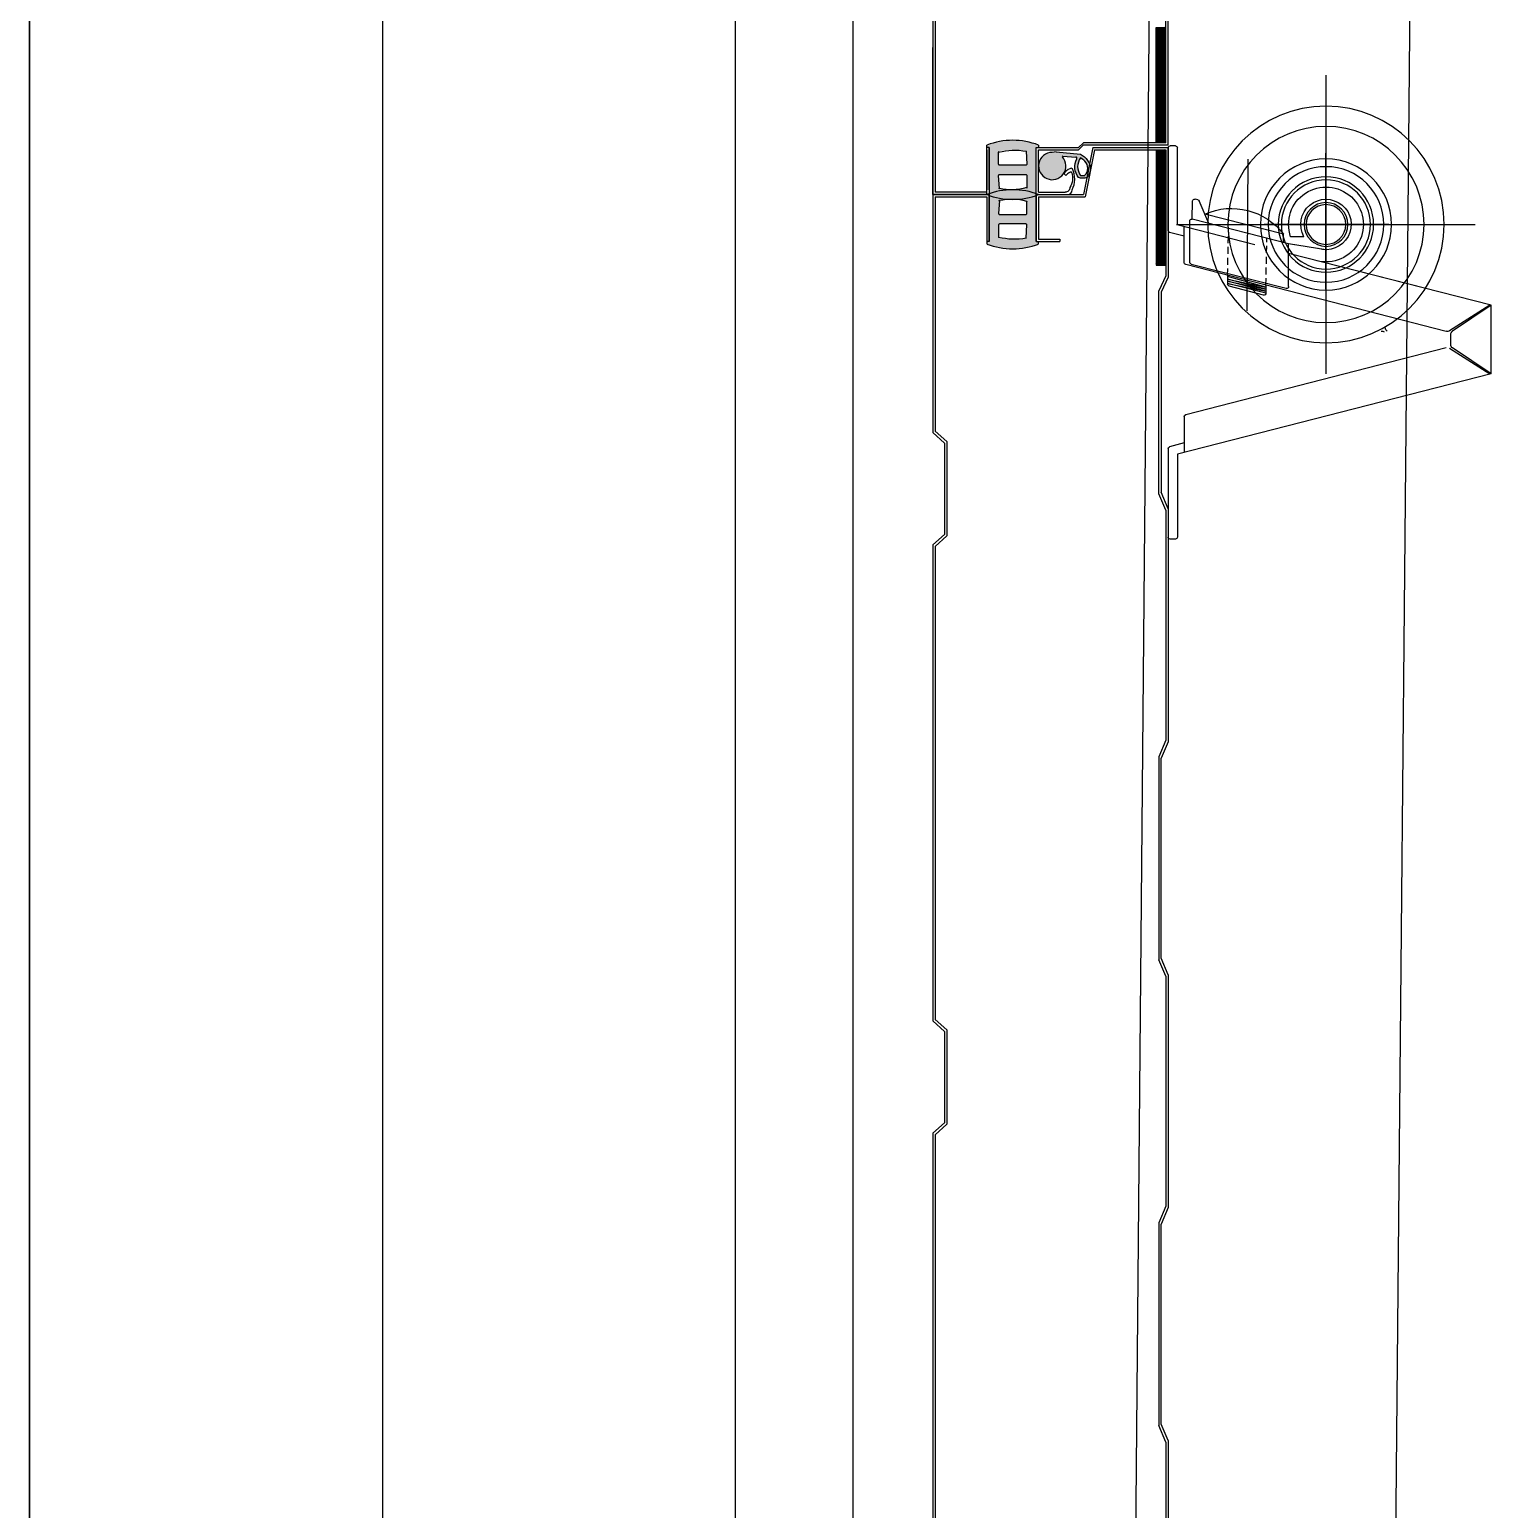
# Model space of a CAD drawing. Extents: x 152195838 to 323921156, y 365159662 to 730681027.
# Drawn here: x 160931906.9 to 160932218.1, y 365194233.2 to 365194547.6 of the extents above; entities that cross this region are included whole.
import ezdxf

# ---------------------------------------------------------------- set-up
doc = ezdxf.new("R2010")
doc.units = 0
doc.header["$MEASUREMENT"] = 0
doc.linetypes.add('CEN', pattern=[63, 60, -1, 1, -1])
doc.linetypes.add('HID', pattern=[2.3, 1.5, -0.8])
doc.layers.get('0').update_dxf_attribs({"linetype": 'CONTINUOUS'})
doc.layers.get('Defpoints').update_dxf_attribs({"linetype": 'CONTINUOUS'})
for name, color, linetype in [('4A.TEC 벽체 3', 4, 'CONTINUOUS'), ('OHD', 4, 'CONTINUOUS'), ('PANEL', 4, 'CONTINUOUS'), ('WID', 4, 'CONTINUOUS'), ('㈜SE&C 기둥', 2, 'CONTINUOUS')]:
    doc.layers.add(name, color=color, linetype=linetype)

# ---------------------------------------------------------------- blocks, each defined once
blk = doc.blocks.new('*X19')
at = {"color": 0}
for p, q in [((112.38, 374.89), (114.29, 376.8)), ((112.38, 375.07), (114.11, 376.8)), ((112.38, 375.25), (113.94, 376.8)), ((112.38, 375.43), (113.76, 376.8)), ((112.38, 375.6), (113.58, 376.8)), ((112.38, 375.78), (113.41, 376.8)), ((112.38, 375.96), (113.23, 376.8)), ((112.38, 376.13), (113.05, 376.8)), ((112.38, 376.31), (112.87, 376.8)), ((112.38, 376.49), (112.7, 376.8)), ((112.38, 376.66), (112.52, 376.8)), ((114.39, 374.75), (112.38, 376.76)), ((114.21, 374.75), (112.38, 376.58)), ((114.04, 374.75), (112.38, 376.41)), ((113.86, 374.75), (112.38, 376.23)), ((113.68, 374.75), (112.38, 376.05)), ((113.5, 374.75), (112.38, 375.88)), ((113.33, 374.75), (112.38, 375.7)), ((113.15, 374.75), (112.38, 375.52)), ((112.97, 374.75), (112.38, 375.35)), ((112.8, 374.75), (112.38, 375.17)), ((112.62, 374.75), (112.38, 374.99)), ((112.42, 374.75), (114.47, 376.8)), ((114.57, 374.75), (112.52, 376.8)), ((112.59, 374.75), (114.64, 376.8)), ((114.74, 374.75), (112.69, 376.8)), ((112.77, 374.75), (114.82, 376.8)), ((114.92, 374.75), (112.87, 376.8)), ((112.95, 374.75), (115, 376.8)), ((115.1, 374.75), (113.05, 376.8)), ((113.12, 374.75), (115.17, 376.8)), ((115.27, 374.75), (113.22, 376.8)), ((113.3, 374.75), (115.35, 376.8)), ((115.45, 374.75), (113.4, 376.8)), ((113.48, 374.75), (115.53, 376.8)), ((115.63, 374.75), (113.58, 376.8)), ((113.65, 374.75), (115.7, 376.8)), ((115.8, 374.75), (113.75, 376.8)), ((113.83, 374.75), (115.88, 376.8)), ((115.98, 374.75), (113.93, 376.8)), ((114.01, 374.75), (116.06, 376.8)), ((116.16, 374.75), (114.11, 376.8)), ((114.18, 374.75), (116.23, 376.8)), ((116.33, 374.75), (114.28, 376.8)), ((114.36, 374.75), (116.41, 376.8)), ((116.51, 374.75), (114.46, 376.8)), ((114.54, 374.75), (116.59, 376.8)), ((116.69, 374.75), (114.64, 376.8)), ((114.71, 374.75), (116.76, 376.8)), ((116.86, 374.75), (114.81, 376.8)), ((114.89, 374.75), (116.94, 376.8)), ((117.04, 374.75), (114.99, 376.8)), ((115.07, 374.75), (117.12, 376.8)), ((117.22, 374.75), (115.17, 376.8)), ((115.24, 374.75), (117.29, 376.8)), ((117.39, 374.75), (115.34, 376.8)), ((115.42, 374.75), (117.47, 376.8)), ((117.57, 374.75), (115.52, 376.8)), ((115.6, 374.75), (117.65, 376.8)), ((117.75, 374.75), (115.7, 376.8)), ((115.77, 374.75), (117.82, 376.8)), ((117.92, 374.75), (115.87, 376.8)), ((115.95, 374.75), (118, 376.8)), ((118.1, 374.75), (116.05, 376.8)), ((116.13, 374.75), (118.18, 376.8)), ((118.28, 374.75), (116.23, 376.8)), ((116.3, 374.75), (118.35, 376.8)), ((118.45, 374.75), (116.4, 376.8)), ((116.48, 374.75), (118.53, 376.8)), ((118.63, 374.75), (116.58, 376.8)), ((116.66, 374.75), (118.71, 376.8)), ((118.81, 374.75), (116.76, 376.8)), ((116.84, 374.75), (118.89, 376.8)), ((118.98, 374.75), (116.93, 376.8)), ((117.01, 374.75), (119.06, 376.8)), ((119.16, 374.75), (117.11, 376.8)), ((117.19, 374.75), (119.24, 376.8)), ((119.34, 374.75), (117.29, 376.8)), ((117.37, 374.75), (119.42, 376.8)), ((119.52, 374.75), (117.47, 376.8)), ((117.54, 374.75), (119.59, 376.8)), ((119.69, 374.75), (117.64, 376.8)), ((117.72, 374.75), (119.77, 376.8)), ((119.87, 374.75), (117.82, 376.8)), ((117.9, 374.75), (119.95, 376.8)), ((120.05, 374.75), (118, 376.8)), ((118.07, 374.75), (120.12, 376.8)), ((120.22, 374.75), (118.17, 376.8)), ((118.25, 374.75), (120.3, 376.8)), ((120.4, 374.75), (118.35, 376.8)), ((118.43, 374.75), (120.48, 376.8)), ((120.58, 374.75), (118.53, 376.8)), ((118.6, 374.75), (120.65, 376.8)), ((120.75, 374.75), (118.7, 376.8)), ((118.78, 374.75), (120.83, 376.8)), ((120.93, 374.75), (118.88, 376.8)), ((118.96, 374.75), (121.01, 376.8)), ((121.11, 374.75), (119.06, 376.8)), ((119.13, 374.75), (121.18, 376.8)), ((121.28, 374.75), (119.23, 376.8)), ((119.31, 374.75), (121.36, 376.8)), ((121.46, 374.75), (119.41, 376.8)), ((119.49, 374.75), (121.54, 376.8)), ((121.64, 374.75), (119.59, 376.8)), ((119.66, 374.75), (121.71, 376.8)), ((121.81, 374.75), (119.76, 376.8)), ((119.84, 374.75), (121.89, 376.8)), ((121.99, 374.75), (119.94, 376.8)), ((120.02, 374.75), (122.07, 376.8)), ((122.17, 374.75), (120.12, 376.8)), ((120.19, 374.75), (122.24, 376.8)), ((122.34, 374.75), (120.29, 376.8)), ((120.37, 374.75), (122.42, 376.8)), ((122.52, 374.75), (120.47, 376.8)), ((120.55, 374.75), (122.6, 376.8)), ((122.7, 374.75), (120.65, 376.8)), ((120.72, 374.75), (122.77, 376.8)), ((122.87, 374.75), (120.82, 376.8)), ((120.9, 374.75), (122.95, 376.8)), ((123.05, 374.75), (121, 376.8)), ((121.08, 374.75), (123.13, 376.8)), ((123.23, 374.75), (121.18, 376.8)), ((121.25, 374.75), (123.3, 376.8)), ((123.4, 374.75), (121.35, 376.8)), ((121.43, 374.75), (123.48, 376.8)), ((123.58, 374.75), (121.53, 376.8)), ((121.61, 374.75), (123.66, 376.8)), ((123.76, 374.75), (121.71, 376.8)), ((121.78, 374.75), (123.83, 376.8)), ((123.93, 374.75), (121.88, 376.8)), ((121.96, 374.75), (124.01, 376.8)), ((124.11, 374.75), (122.06, 376.8)), ((122.14, 374.75), (124.19, 376.8)), ((124.29, 374.75), (122.24, 376.8)), ((122.32, 374.75), (124.37, 376.8)), ((124.47, 374.75), (122.42, 376.8)), ((122.49, 374.75), (124.54, 376.8)), ((124.64, 374.75), (122.59, 376.8)), ((122.67, 374.75), (124.72, 376.8)), ((124.82, 374.75), (122.77, 376.8)), ((122.85, 374.75), (124.9, 376.8)), ((125, 374.75), (122.95, 376.8)), ((123.02, 374.75), (125.07, 376.8)), ((125.17, 374.75), (123.12, 376.8)), ((123.2, 374.75), (125.25, 376.8)), ((125.35, 374.75), (123.3, 376.8)), ((123.38, 374.75), (125.43, 376.8)), ((125.53, 374.75), (123.48, 376.8)), ((123.55, 374.75), (125.6, 376.8)), ((125.7, 374.75), (123.65, 376.8)), ((123.73, 374.75), (125.78, 376.8)), ((125.88, 374.75), (123.83, 376.8)), ((123.91, 374.75), (125.96, 376.8)), ((126.06, 374.75), (124.01, 376.8)), ((124.08, 374.75), (126.13, 376.8)), ((126.23, 374.75), (124.18, 376.8)), ((124.26, 374.75), (126.31, 376.8)), ((126.41, 374.75), (124.36, 376.8)), ((124.44, 374.75), (126.49, 376.8)), ((126.59, 374.75), (124.54, 376.8)), ((124.61, 374.75), (126.66, 376.8)), ((126.76, 374.75), (124.71, 376.8)), ((124.79, 374.75), (126.84, 376.8)), ((126.94, 374.75), (124.89, 376.8)), ((124.97, 374.75), (127.02, 376.8)), ((127.12, 374.75), (125.07, 376.8)), ((125.14, 374.75), (127.19, 376.8)), ((127.29, 374.75), (125.24, 376.8)), ((125.32, 374.75), (127.37, 376.8)), ((127.47, 374.75), (125.42, 376.8)), ((125.5, 374.75), (127.55, 376.8)), ((127.65, 374.75), (125.6, 376.8)), ((125.67, 374.75), (127.72, 376.8)), ((127.82, 374.75), (125.77, 376.8)), ((125.85, 374.75), (127.9, 376.8)), ((128, 374.75), (125.95, 376.8)), ((126.03, 374.75), (128.08, 376.8)), ((128.18, 374.75), (126.13, 376.8)), ((126.2, 374.75), (128.25, 376.8)), ((128.35, 374.75), (126.3, 376.8)), ((126.38, 374.75), (128.43, 376.8)), ((128.53, 374.75), (126.48, 376.8)), ((126.56, 374.75), (128.61, 376.8)), ((128.71, 374.75), (126.66, 376.8)), ((126.73, 374.75), (128.78, 376.8)), ((128.88, 374.75), (126.83, 376.8)), ((126.91, 374.75), (128.96, 376.8)), ((129.06, 374.75), (127.01, 376.8)), ((127.09, 374.75), (129.14, 376.8)), ((129.24, 374.75), (127.19, 376.8)), ((127.26, 374.75), (129.31, 376.8)), ((129.41, 374.75), (127.36, 376.8)), ((127.44, 374.75), (129.49, 376.8)), ((129.59, 374.75), (127.54, 376.8)), ((127.62, 374.75), (129.67, 376.8)), ((129.77, 374.75), (127.72, 376.8)), ((127.8, 374.75), (129.85, 376.8)), ((129.95, 374.75), (127.9, 376.8)), ((127.97, 374.75), (130.02, 376.8)), ((130.12, 374.75), (128.07, 376.8)), ((128.15, 374.75), (130.2, 376.8)), ((130.3, 374.75), (128.25, 376.8)), ((128.33, 374.75), (130.38, 376.8)), ((130.48, 374.75), (128.43, 376.8)), ((128.5, 374.75), (130.55, 376.8)), ((130.65, 374.75), (128.6, 376.8)), ((128.68, 374.75), (130.73, 376.8)), ((130.83, 374.75), (128.78, 376.8)), ((128.86, 374.75), (130.91, 376.8)), ((131.01, 374.75), (128.96, 376.8)), ((129.03, 374.75), (131.08, 376.8)), ((131.18, 374.75), (129.13, 376.8)), ((129.21, 374.75), (131.26, 376.8)), ((131.36, 374.75), (129.31, 376.8)), ((129.39, 374.75), (131.44, 376.8)), ((131.54, 374.75), (129.49, 376.8)), ((129.56, 374.75), (131.61, 376.8)), ((131.71, 374.75), (129.66, 376.8)), ((129.74, 374.75), (131.79, 376.8)), ((131.89, 374.75), (129.84, 376.8)), ((129.92, 374.75), (131.97, 376.8)), ((132.07, 374.75), (130.02, 376.8)), ((130.09, 374.75), (132.14, 376.8)), ((132.24, 374.75), (130.19, 376.8)), ((130.27, 374.75), (132.32, 376.8)), ((132.42, 374.75), (130.37, 376.8)), ((130.45, 374.75), (132.5, 376.8)), ((132.6, 374.75), (130.55, 376.8)), ((130.62, 374.75), (132.67, 376.8)), ((132.77, 374.75), (130.72, 376.8)), ((130.8, 374.75), (132.85, 376.8)), ((132.95, 374.75), (130.9, 376.8)), ((130.98, 374.75), (133.03, 376.8)), ((133.13, 374.75), (131.08, 376.8)), ((131.15, 374.75), (133.2, 376.8)), ((133.3, 374.75), (131.25, 376.8)), ((131.33, 374.75), (133.38, 376.8)), ((133.48, 374.75), (131.43, 376.8)), ((131.51, 374.75), (133.56, 376.8)), ((133.66, 374.75), (131.61, 376.8)), ((131.68, 374.75), (133.73, 376.8)), ((133.83, 374.75), (131.78, 376.8)), ((131.86, 374.75), (133.91, 376.8)), ((134.01, 374.75), (131.96, 376.8)), ((132.04, 374.75), (134.09, 376.8)), ((134.19, 374.75), (132.14, 376.8)), ((132.21, 374.75), (134.26, 376.8)), ((134.36, 374.75), (132.31, 376.8)), ((132.39, 374.75), (134.44, 376.8)), ((134.54, 374.75), (132.49, 376.8)), ((132.57, 374.75), (134.62, 376.8)), ((134.72, 374.75), (132.67, 376.8)), ((132.75, 374.75), (134.8, 376.8)), ((134.89, 374.75), (132.84, 376.8)), ((132.92, 374.75), (134.97, 376.8)), ((135.07, 374.75), (133.02, 376.8)), ((133.1, 374.75), (135.15, 376.8)), ((135.25, 374.75), (133.2, 376.8)), ((133.28, 374.75), (135.33, 376.8)), ((135.43, 374.75), (133.38, 376.8)), ((133.45, 374.75), (135.5, 376.8)), ((135.6, 374.75), (133.55, 376.8)), ((133.63, 374.75), (135.68, 376.8)), ((135.78, 374.75), (133.73, 376.8)), ((133.81, 374.75), (135.86, 376.8)), ((135.96, 374.75), (133.91, 376.8)), ((133.98, 374.75), (136.03, 376.8)), ((136.13, 374.75), (134.08, 376.8)), ((134.16, 374.75), (136.21, 376.8)), ((136.31, 374.75), (134.26, 376.8)), ((134.34, 374.75), (136.39, 376.8)), ((136.49, 374.75), (134.44, 376.8)), ((134.51, 374.75), (136.56, 376.8)), ((136.66, 374.75), (134.61, 376.8)), ((134.69, 374.75), (136.74, 376.8)), ((136.84, 374.75), (134.79, 376.8)), ((134.87, 374.75), (136.88, 376.77)), ((136.88, 374.89), (134.97, 376.8)), ((135.04, 374.75), (136.88, 376.59)), ((136.88, 375.06), (135.14, 376.8)), ((135.22, 374.75), (136.88, 376.41)), ((136.88, 375.24), (135.32, 376.8)), ((135.4, 374.75), (136.88, 376.24)), ((136.88, 375.42), (135.5, 376.8)), ((135.57, 374.75), (136.88, 376.06)), ((136.88, 375.59), (135.67, 376.8)), ((135.75, 374.75), (136.88, 375.88)), ((136.88, 375.77), (135.85, 376.8)), ((135.93, 374.75), (136.88, 375.71)), ((136.88, 375.95), (136.03, 376.8)), ((136.1, 374.75), (136.88, 375.53)), ((136.88, 376.12), (136.2, 376.8)), ((136.28, 374.75), (136.88, 375.35)), ((136.88, 376.3), (136.38, 376.8)), ((136.46, 374.75), (136.88, 375.18)), ((136.88, 376.48), (136.56, 376.8)), ((136.63, 374.75), (136.88, 375)), ((136.88, 376.65), (136.73, 376.8)), ((136.81, 374.75), (136.88, 374.82))]:
    blk.add_line(p, q, dxfattribs=at)
blk = doc.blocks.new('*X20')
at = {"color": 0}
for p, q in [((586.88, 374.93), (588.76, 376.8)), ((586.88, 375.1), (588.58, 376.8)), ((586.88, 375.28), (588.4, 376.8)), ((586.88, 375.46), (588.23, 376.8)), ((586.88, 375.63), (588.05, 376.8)), ((586.88, 375.81), (587.87, 376.8)), ((586.88, 375.99), (587.7, 376.8)), ((586.88, 376.16), (587.52, 376.8)), ((586.88, 376.34), (587.34, 376.8)), ((586.88, 376.52), (587.17, 376.8)), ((586.88, 376.69), (586.99, 376.8)), ((588.86, 374.75), (586.88, 376.73)), ((588.68, 374.75), (586.88, 376.55)), ((588.5, 374.75), (586.88, 376.37)), ((588.33, 374.75), (586.88, 376.2)), ((588.15, 374.75), (586.88, 376.02)), ((587.97, 374.75), (586.88, 375.84)), ((587.8, 374.75), (586.88, 375.67)), ((587.62, 374.75), (586.88, 375.49)), ((587.44, 374.75), (586.88, 375.31)), ((587.27, 374.75), (586.88, 375.14)), ((587.09, 374.75), (586.88, 374.96)), ((589.03, 374.75), (586.98, 376.8)), ((587.06, 374.75), (589.11, 376.8)), ((589.21, 374.75), (587.16, 376.8)), ((587.24, 374.75), (589.29, 376.8)), ((589.39, 374.75), (587.34, 376.8)), ((587.41, 374.75), (589.46, 376.8)), ((589.56, 374.75), (587.51, 376.8)), ((587.59, 374.75), (589.64, 376.8)), ((589.74, 374.75), (587.69, 376.8)), ((587.77, 374.75), (589.82, 376.8)), ((589.92, 374.75), (587.87, 376.8)), ((587.95, 374.75), (590, 376.8)), ((590.09, 374.75), (588.04, 376.8)), ((588.12, 374.75), (590.17, 376.8)), ((590.27, 374.75), (588.22, 376.8)), ((588.3, 374.75), (590.35, 376.8)), ((590.45, 374.75), (588.4, 376.8)), ((588.48, 374.75), (590.53, 376.8)), ((590.63, 374.75), (588.58, 376.8)), ((588.65, 374.75), (590.7, 376.8)), ((590.8, 374.75), (588.75, 376.8)), ((588.83, 374.75), (590.88, 376.8)), ((590.98, 374.75), (588.93, 376.8)), ((589.01, 374.75), (591.06, 376.8)), ((591.16, 374.75), (589.11, 376.8)), ((589.18, 374.75), (591.23, 376.8)), ((591.33, 374.75), (589.28, 376.8)), ((589.36, 374.75), (591.41, 376.8)), ((591.51, 374.75), (589.46, 376.8)), ((589.54, 374.75), (591.59, 376.8)), ((591.69, 374.75), (589.64, 376.8)), ((589.71, 374.75), (591.76, 376.8)), ((591.86, 374.75), (589.81, 376.8)), ((589.89, 374.75), (591.94, 376.8)), ((592.04, 374.75), (589.99, 376.8)), ((590.07, 374.75), (592.12, 376.8)), ((592.22, 374.75), (590.17, 376.8)), ((590.24, 374.75), (592.29, 376.8)), ((592.39, 374.75), (590.34, 376.8)), ((590.42, 374.75), (592.47, 376.8)), ((592.57, 374.75), (590.52, 376.8)), ((590.6, 374.75), (592.65, 376.8)), ((592.75, 374.75), (590.7, 376.8)), ((590.77, 374.75), (592.82, 376.8)), ((592.92, 374.75), (590.87, 376.8)), ((590.95, 374.75), (593, 376.8)), ((593.1, 374.75), (591.05, 376.8)), ((591.13, 374.75), (593.18, 376.8)), ((593.28, 374.75), (591.23, 376.8)), ((591.3, 374.75), (593.35, 376.8)), ((593.45, 374.75), (591.4, 376.8)), ((591.48, 374.75), (593.53, 376.8)), ((593.63, 374.75), (591.58, 376.8)), ((591.66, 374.75), (593.71, 376.8)), ((593.81, 374.75), (591.76, 376.8)), ((591.83, 374.75), (593.88, 376.8)), ((593.98, 374.75), (591.93, 376.8)), ((592.01, 374.75), (594.06, 376.8)), ((594.16, 374.75), (592.11, 376.8)), ((592.19, 374.75), (594.24, 376.8)), ((594.34, 374.75), (592.29, 376.8)), ((592.36, 374.75), (594.41, 376.8)), ((594.51, 374.75), (592.46, 376.8)), ((592.54, 374.75), (594.59, 376.8)), ((594.69, 374.75), (592.64, 376.8)), ((592.72, 374.75), (594.77, 376.8)), ((594.87, 374.75), (592.82, 376.8)), ((592.89, 374.75), (594.94, 376.8)), ((595.04, 374.75), (592.99, 376.8)), ((593.07, 374.75), (595.12, 376.8)), ((595.22, 374.75), (593.17, 376.8)), ((593.25, 374.75), (595.3, 376.8)), ((595.4, 374.75), (593.35, 376.8)), ((593.43, 374.75), (595.48, 376.8)), ((595.57, 374.75), (593.52, 376.8)), ((593.6, 374.75), (595.65, 376.8)), ((595.75, 374.75), (593.7, 376.8)), ((593.78, 374.75), (595.83, 376.8)), ((595.93, 374.75), (593.88, 376.8)), ((593.96, 374.75), (596.01, 376.8)), ((596.11, 374.75), (594.06, 376.8)), ((594.13, 374.75), (596.18, 376.8)), ((596.28, 374.75), (594.23, 376.8)), ((594.31, 374.75), (596.36, 376.8)), ((596.46, 374.75), (594.41, 376.8)), ((594.49, 374.75), (596.54, 376.8)), ((596.64, 374.75), (594.59, 376.8)), ((594.66, 374.75), (596.71, 376.8)), ((596.81, 374.75), (594.76, 376.8)), ((594.84, 374.75), (596.89, 376.8)), ((596.99, 374.75), (594.94, 376.8)), ((595.02, 374.75), (597.07, 376.8)), ((597.17, 374.75), (595.12, 376.8)), ((595.19, 374.75), (597.24, 376.8)), ((597.34, 374.75), (595.29, 376.8)), ((595.37, 374.75), (597.42, 376.8)), ((597.52, 374.75), (595.47, 376.8)), ((595.55, 374.75), (597.6, 376.8)), ((597.7, 374.75), (595.65, 376.8)), ((595.72, 374.75), (597.77, 376.8)), ((597.87, 374.75), (595.82, 376.8)), ((595.9, 374.75), (597.95, 376.8)), ((598.05, 374.75), (596, 376.8)), ((596.08, 374.75), (598.13, 376.8)), ((598.23, 374.75), (596.18, 376.8)), ((596.25, 374.75), (598.3, 376.8)), ((598.4, 374.75), (596.35, 376.8)), ((596.43, 374.75), (598.48, 376.8)), ((598.58, 374.75), (596.53, 376.8)), ((596.61, 374.75), (598.66, 376.8)), ((598.76, 374.75), (596.71, 376.8)), ((596.78, 374.75), (598.83, 376.8)), ((598.93, 374.75), (596.88, 376.8)), ((596.96, 374.75), (599.01, 376.8)), ((599.11, 374.75), (597.06, 376.8)), ((597.14, 374.75), (599.19, 376.8)), ((599.29, 374.75), (597.24, 376.8)), ((597.31, 374.75), (599.36, 376.8)), ((599.46, 374.75), (597.41, 376.8)), ((597.49, 374.75), (599.54, 376.8)), ((599.64, 374.75), (597.59, 376.8)), ((597.67, 374.75), (599.72, 376.8)), ((599.82, 374.75), (597.77, 376.8)), ((597.84, 374.75), (599.89, 376.8)), ((599.99, 374.75), (597.94, 376.8)), ((598.02, 374.75), (600.07, 376.8)), ((600.17, 374.75), (598.12, 376.8)), ((598.2, 374.75), (600.25, 376.8)), ((600.35, 374.75), (598.3, 376.8)), ((598.37, 374.75), (600.42, 376.8)), ((600.52, 374.75), (598.47, 376.8)), ((598.55, 374.75), (600.6, 376.8)), ((600.7, 374.75), (598.65, 376.8)), ((598.73, 374.75), (600.78, 376.8)), ((600.88, 374.75), (598.83, 376.8)), ((598.91, 374.75), (600.96, 376.8)), ((601.05, 374.75), (599, 376.8)), ((599.08, 374.75), (601.13, 376.8)), ((601.23, 374.75), (599.18, 376.8)), ((599.26, 374.75), (601.31, 376.8)), ((601.41, 374.75), (599.36, 376.8)), ((599.44, 374.75), (601.49, 376.8)), ((601.59, 374.75), (599.54, 376.8)), ((599.61, 374.75), (601.66, 376.8)), ((601.76, 374.75), (599.71, 376.8)), ((599.79, 374.75), (601.84, 376.8)), ((601.94, 374.75), (599.89, 376.8)), ((599.97, 374.75), (602.02, 376.8)), ((602.12, 374.75), (600.07, 376.8)), ((600.14, 374.75), (602.19, 376.8)), ((602.29, 374.75), (600.24, 376.8)), ((600.32, 374.75), (602.37, 376.8)), ((602.47, 374.75), (600.42, 376.8)), ((600.5, 374.75), (602.55, 376.8)), ((602.65, 374.75), (600.6, 376.8)), ((600.67, 374.75), (602.72, 376.8)), ((602.82, 374.75), (600.77, 376.8)), ((600.85, 374.75), (602.9, 376.8)), ((603, 374.75), (600.95, 376.8)), ((601.03, 374.75), (603.08, 376.8)), ((603.18, 374.75), (601.13, 376.8)), ((601.2, 374.75), (603.25, 376.8)), ((603.35, 374.75), (601.3, 376.8)), ((601.38, 374.75), (603.43, 376.8)), ((603.53, 374.75), (601.48, 376.8)), ((601.56, 374.75), (603.61, 376.8)), ((603.71, 374.75), (601.66, 376.8)), ((601.73, 374.75), (603.78, 376.8)), ((603.88, 374.75), (601.83, 376.8)), ((601.91, 374.75), (603.96, 376.8)), ((604.06, 374.75), (602.01, 376.8)), ((602.09, 374.75), (604.14, 376.8)), ((604.24, 374.75), (602.19, 376.8)), ((602.26, 374.75), (604.31, 376.8)), ((604.41, 374.75), (602.36, 376.8)), ((602.44, 374.75), (604.49, 376.8)), ((604.59, 374.75), (602.54, 376.8)), ((602.62, 374.75), (604.67, 376.8)), ((604.77, 374.75), (602.72, 376.8)), ((602.79, 374.75), (604.84, 376.8)), ((604.94, 374.75), (602.89, 376.8)), ((602.97, 374.75), (605.02, 376.8)), ((605.12, 374.75), (603.07, 376.8)), ((603.15, 374.75), (605.2, 376.8)), ((605.3, 374.75), (603.25, 376.8)), ((603.32, 374.75), (605.37, 376.8)), ((605.47, 374.75), (603.42, 376.8)), ((603.5, 374.75), (605.55, 376.8)), ((605.65, 374.75), (603.6, 376.8)), ((603.68, 374.75), (605.73, 376.8)), ((605.83, 374.75), (603.78, 376.8)), ((603.85, 374.75), (605.9, 376.8)), ((606, 374.75), (603.95, 376.8)), ((604.03, 374.75), (606.08, 376.8)), ((606.18, 374.75), (604.13, 376.8)), ((604.21, 374.75), (606.26, 376.8)), ((606.36, 374.75), (604.31, 376.8)), ((604.39, 374.75), (606.44, 376.8)), ((606.54, 374.75), (604.49, 376.8)), ((604.56, 374.75), (606.61, 376.8)), ((606.71, 374.75), (604.66, 376.8)), ((604.74, 374.75), (606.79, 376.8)), ((606.89, 374.75), (604.84, 376.8)), ((604.92, 374.75), (606.97, 376.8)), ((607.07, 374.75), (605.02, 376.8)), ((605.09, 374.75), (607.14, 376.8)), ((607.24, 374.75), (605.19, 376.8)), ((605.27, 374.75), (607.32, 376.8)), ((607.42, 374.75), (605.37, 376.8)), ((605.45, 374.75), (607.5, 376.8)), ((607.6, 374.75), (605.55, 376.8)), ((605.62, 374.75), (607.67, 376.8)), ((607.77, 374.75), (605.72, 376.8)), ((605.8, 374.75), (607.85, 376.8)), ((607.95, 374.75), (605.9, 376.8)), ((605.98, 374.75), (608.03, 376.8)), ((608.13, 374.75), (606.08, 376.8)), ((606.15, 374.75), (608.2, 376.8)), ((608.3, 374.75), (606.25, 376.8)), ((606.33, 374.75), (608.38, 376.8)), ((608.48, 374.75), (606.43, 376.8)), ((606.51, 374.75), (608.56, 376.8)), ((608.66, 374.75), (606.61, 376.8)), ((606.68, 374.75), (608.73, 376.8)), ((608.83, 374.75), (606.78, 376.8)), ((606.86, 374.75), (608.91, 376.8)), ((609.01, 374.75), (606.96, 376.8)), ((607.04, 374.75), (609.09, 376.8)), ((609.19, 374.75), (607.14, 376.8)), ((607.21, 374.75), (609.26, 376.8)), ((609.36, 374.75), (607.31, 376.8)), ((607.39, 374.75), (609.44, 376.8)), ((609.54, 374.75), (607.49, 376.8)), ((607.57, 374.75), (609.62, 376.8)), ((609.72, 374.75), (607.67, 376.8)), ((607.74, 374.75), (609.79, 376.8)), ((609.89, 374.75), (607.84, 376.8)), ((607.92, 374.75), (609.97, 376.8)), ((610.07, 374.75), (608.02, 376.8)), ((608.1, 374.75), (610.15, 376.8)), ((610.25, 374.75), (608.2, 376.8)), ((608.27, 374.75), (610.32, 376.8)), ((610.42, 374.75), (608.37, 376.8)), ((608.45, 374.75), (610.5, 376.8)), ((610.6, 374.75), (608.55, 376.8)), ((608.63, 374.75), (610.68, 376.8)), ((610.78, 374.75), (608.73, 376.8)), ((608.8, 374.75), (610.85, 376.8)), ((610.95, 374.75), (608.9, 376.8)), ((608.98, 374.75), (611.03, 376.8)), ((611.13, 374.75), (609.08, 376.8)), ((609.16, 374.75), (611.21, 376.8)), ((611.31, 374.75), (609.26, 376.8)), ((611.38, 374.86), (609.43, 376.8)), ((609.51, 374.75), (611.38, 376.62)), ((611.38, 375.03), (609.61, 376.8)), ((609.69, 374.75), (611.38, 376.45)), ((611.38, 375.21), (609.79, 376.8)), ((609.87, 374.75), (611.38, 376.27)), ((611.38, 375.39), (609.97, 376.8)), ((610.04, 374.75), (611.38, 376.09)), ((611.38, 375.56), (610.14, 376.8)), ((610.22, 374.75), (611.38, 375.91)), ((611.38, 375.74), (610.32, 376.8)), ((610.4, 374.75), (611.38, 375.74)), ((611.38, 375.92), (610.5, 376.8)), ((610.57, 374.75), (611.38, 375.56)), ((611.38, 376.09), (610.67, 376.8)), ((610.75, 374.75), (611.38, 375.38)), ((611.38, 376.27), (610.85, 376.8)), ((610.93, 374.75), (611.38, 375.21)), ((611.38, 376.45), (611.03, 376.8)), ((611.1, 374.75), (611.38, 375.03)), ((611.38, 376.62), (611.2, 376.8)), ((611.28, 374.75), (611.38, 374.85))]:
    blk.add_line(p, q, dxfattribs=at)
blk = doc.blocks.new('OHD-550-S')
at = {"ltscale": 0.3}
h = blk.add_hatch(color=256, dxfattribs=at)
h.paths.add_polyline_path([(-7.82, -10), (-7.32, -10), (-7.32, -10.5, -0.183952), (-18.32, -10.5), (-18.32, -10), (-17.82, -10), (-17.82, 0), (-18.32, 0, -0.183952), (-7.32, 0), (-7.82, 0)])
h.paths.add_polyline_path([(-9.82, -4.05), (-9.82, -1.49, 0.353166), (-9.98, -1.29, 0.106822), (-15.66, -1.29, 0.353165), (-15.82, -1.49), (-15.82, -4.05, 0.414214), (-15.62, -4.25), (-10.02, -4.25, 0.414214)], flags=16)
h.paths.add_polyline_path([(-10.02, -6.25), (-15.62, -6.25, 0.414214), (-15.82, -6.45), (-15.82, -9.01, 0.353167), (-15.66, -9.21, 0.106822), (-9.98, -9.21, 0.353167), (-9.82, -9.01), (-9.82, -6.45, 0.414214)], flags=16)
h = blk.add_hatch(color=256, dxfattribs=at)
h.paths.add_polyline_path([(-7.82, -500), (-7.32, -500, -0.183952), (-18.32, -500), (-17.82, -500), (-17.82, -490), (-18.32, -490), (-18.32, -489.5, -0.183952), (-7.32, -489.5), (-7.32, -490), (-7.82, -490)])
h.paths.add_polyline_path([(-9.82, -495.95, 0.414214), (-10.02, -495.75), (-15.62, -495.75, 0.414214), (-15.82, -495.95), (-15.82, -498.51, 0.353166), (-15.66, -498.71, 0.106822), (-9.98, -498.71, 0.353167), (-9.82, -498.51)], flags=16)
h.paths.add_polyline_path([(-9.82, -493.55), (-9.82, -490.99, 0.353166), (-9.98, -490.79, 0.106822), (-15.66, -490.79, 0.353167), (-15.82, -490.99), (-15.82, -493.55, 0.414214), (-15.62, -493.75), (-10.02, -493.75, 0.414214)], flags=16)
h = blk.add_hatch(color=256, dxfattribs=at)
h.paths.add_polyline_path([(-4.45, -491.05), (-3.6, -490.91), (1.56, -491.44, -0.151824), (3.09, -492.75, -0.386669), (2.91, -496.38, -0.178134), (1.16, -496.38, -0.298755), (0.78, -492.42, 0.584984), (0.57, -492.04), (-2.18, -491.84, 0.709673), (-2.27, -492, -1.396457), (-7.32, -494.17), (-7.32, -493.72, -0.389014)])
h.paths.add_polyline_path([(1.57, -495.91, -0.329487), (1.57, -492.22, -0.09197), (2.6, -493.03, -0.386814), (2.5, -495.91, -0.102245)], flags=16)
for p, q in [((17.63, 9.5), (17.63, -15)), ((-17.82, -10), (-17.82, 0)), ((-17.82, 0), (-17.82, -10)), ((-17.82, 0), (-17.82, -10)), ((-17.82, -10), (-17.82, 0)), ((-7.82, -10), (-7.82, 0)), ((-7.82, 0), (-7.82, -10)), ((-7.82, 0), (-7.82, -10)), ((-7.82, -10), (-7.82, 0)), ((-17.82, -8), (-17.82, -2)), ((-7.82, -8), (-7.82, -2)), ((-17.82, -10), (-18.32, -10)), ((17.63, -15), (19.68, -15)), ((17.63, -489), (17.63, -464.5)), ((17.63, -464.5), (19.68, -464.5)), ((-29.82, -500), (-29.82, -468.78)), ((-18.32, -499.5), (-18.32, -490)), ((-17.82, -490), (-18.32, -490)), ((-17.82, -490), (-18.32, -490)), ((-17.82, -490), (-17.82, -500)), ((-17.82, -499), (-17.82, -490)), ((-17.82, -490), (-17.82, -499)), ((-17.82, -490), (-17.82, -499)), ((-17.82, -499), (-17.82, -490)), ((-7.82, -500), (-7.82, -490)), ((-17.82, -498), (-17.82, -492)), ((-7.82, -498), (-7.82, -492))]:
    blk.add_line(p, q)
at = {"layer": 'Defpoints', "color": 0, "linetype": 'ByBlock'}
for p in [(20.18, -170), (22.18, -170)]:
    blk.add_point(p, dxfattribs=at)
at = {"layer": 'PANEL'}
for p, q in [((4.18, 10), (2.18, 0)), ((4.55, 9.5), (2.55, -0.5)), ((4.18, 10), (20.18, 10)), ((4.55, 9.5), (19.68, 9.5)), ((19.68, 9.5), (19.68, -17.25)), ((20.18, 10), (20.18, -17.48)), ((-29.82, 0), (-29.82, -50.56)), ((-29.82, 0), (-17.82, 0)), ((-7.82, 0), (2.18, 0)), ((-29.32, -0.5), (-29.32, -50.25)), ((-29.32, -0.5), (-18.32, -0.5)), ((-18.32, -0.5), (-18.32, -10)), ((-7.32, -0.5), (2.55, -0.5)), ((-7.32, -0.5), (-7.32, -9.5)), ((-7.82, -10), (-2.82, -10)), ((-7.32, -9.5), (-2.82, -9.5)), ((-2.82, -9.5), (-2.82, -10)), ((19.68, -17.25), (18.18, -20.44)), ((20.18, -17.56), (18.68, -20.75)), ((18.18, -63.56), (18.18, -20.44)), ((18.68, -20.75), (18.68, -63.25)), ((-29.32, -50.25), (-26.82, -52.5)), ((-29.82, -50.56), (-27.32, -52.81)), ((-27.32, -52.81), (-27.32, -72.19)), ((-26.82, -52.5), (-26.82, -72.5)), ((19.68, -67.06), (18.18, -63.56)), ((20.18, -66.75), (18.68, -63.25)), ((19.68, -67.06), (19.68, -115.94)), ((20.18, -66.75), (20.18, -116.25)), ((-29.82, -74.44), (-27.32, -72.19)), ((-29.82, -74.44), (-29.82, -175.56)), ((-29.32, -74.75), (-26.82, -72.5)), ((-29.32, -74.75), (-29.32, -175.25)), ((19.68, -115.94), (18.18, -119.44)), ((20.18, -116.25), (18.68, -119.75)), ((18.18, -119.44), (18.18, -162.56)), ((18.68, -162.25), (18.68, -119.75)), ((19.68, -166.06), (18.18, -162.56)), ((20.18, -165.75), (18.68, -162.25)), ((19.68, -166.06), (19.68, -214.94)), ((20.18, -165.75), (20.18, -215.25)), ((-29.82, -175.56), (-27.32, -177.81)), ((-29.32, -175.25), (-26.82, -177.5)), ((-27.32, -177.81), (-27.32, -197.19)), ((-26.82, -177.5), (-26.82, -197.5)), ((-29.82, -199.44), (-27.32, -197.19)), ((-29.32, -199.75), (-26.82, -197.5)), ((-29.82, -199.44), (-29.82, -300.56)), ((-29.32, -199.75), (-29.32, -300.25)), ((19.68, -214.94), (18.18, -218.44)), ((20.18, -215.25), (18.68, -218.75)), ((18.18, -218.44), (18.18, -261.56)), ((18.68, -261.25), (18.68, -218.75)), ((19.68, -265.06), (18.18, -261.56)), ((20.18, -264.75), (18.68, -261.25)), ((19.68, -265.06), (19.68, -313.94)), ((20.18, -264.75), (20.18, -314.25)), ((-29.82, -300.56), (-27.32, -302.81)), ((-29.32, -300.25), (-26.82, -302.5)), ((-27.32, -302.81), (-27.32, -322.19)), ((-26.82, -302.5), (-26.82, -322.5)), ((19.68, -313.94), (18.18, -317.44)), ((20.18, -314.25), (18.68, -317.75)), ((18.18, -317.44), (18.18, -360.56)), ((18.68, -360.25), (18.68, -317.75)), ((-29.82, -324.44), (-27.32, -322.19)), ((-29.32, -324.75), (-26.82, -322.5)), ((-29.82, -324.44), (-29.82, -425.56)), ((-29.32, -324.75), (-29.32, -425.25)), ((19.68, -364.06), (18.18, -360.56)), ((20.18, -363.75), (18.68, -360.25)), ((19.68, -364.06), (19.68, -412.94)), ((20.18, -363.75), (20.18, -413.25)), ((19.68, -412.94), (18.18, -416.44)), ((20.18, -413.25), (18.68, -416.75)), ((18.18, -416.44), (18.18, -459.56)), ((18.68, -459.25), (18.68, -416.75)), ((-29.82, -425.56), (-27.32, -427.81)), ((-29.32, -425.25), (-26.82, -427.5)), ((-26.82, -427.5), (-26.82, -447.5)), ((-27.32, -427.81), (-27.32, -447.19)), ((-29.82, -449.44), (-27.32, -447.19)), ((-29.82, -449.44), (-29.82, -500)), ((-29.32, -449.75), (-26.82, -447.5)), ((-29.32, -449.75), (-29.32, -499.5)), ((19.68, -463.06), (18.18, -459.56)), ((20.18, -462.75), (18.68, -459.25)), ((19.68, -489), (19.68, -462.56)), ((20.18, -489.5), (20.18, -462.75)), ((-7.82, -490), (1.17, -490)), ((1.17, -490), (2.18, -489)), ((1.17, -490.5), (2.17, -489.5)), ((20.18, -489.5), (2.17, -489.5)), ((19.68, -489), (2.18, -489)), ((-18.32, -490.5), (-18.32, -499)), ((-7.32, -499.5), (-7.32, -490.5)), ((-7.32, -490.5), (1.17, -490.5)), ((-1.97, -495.5), (-1.52, -495.96)), ((-18.32, -499.5), (-29.32, -499.5)), ((-18.32, -500), (-18.32, -499.5)), ((-7.32, -499.5), (-1.68, -499.5)), ((-17.82, -500), (-29.82, -500)), ((-7.82, -500), (-1.18, -500))]:
    blk.add_line(p, q, dxfattribs=at)
blk.add_lwpolyline([(-0.28, -495.36, -0.221108), (-0.68, -498.5, -0.414214), (-1.68, -499.5)], format="xyb", dxfattribs=at)
for centre, radius, start, end in [((0.83, -497.77), 3.6, 115.3904, 141.0103), ((0, -497.1), 1.9, 112.645, 142.9468), ((-0.51, -495.46), 0.25, 22.5673, 154.4616), ((-0.45, -494.81), 0.4, 42.9763, 132.7516), ((-4.81, -496.74), 5.15, 334.0173, 25.3584), ((-1.18, -499), 1, 270, 0)]:
    blk.add_arc(centre, radius, start, end, dxfattribs=at)
at = {"layer": 'WID'}
for p, q in [((-18.32, -10), (-18.32, -10.5)), ((-7.32, -10.5), (-7.32, -10)), ((-18.32, -490), (-18.32, -489.5)), ((-7.32, -489.5), (-7.32, -490)), ((-3.6, -490.91), (-4.45, -491.05))]:
    blk.add_line(p, q, dxfattribs=at)
at = {"layer": 'WID', "color": 4}
for p, q in [((-3.6, -490.91), (1.56, -491.44)), ((-2.2, -491.84), (0.57, -492.04))]:
    blk.add_line(p, q, dxfattribs=at)
at = {"layer": 'WID'}
for points in [[(-10.02, -4.25, 0.414214), (-9.82, -4.05), (-9.82, -1.49, 0.353163), (-9.98, -1.29, 0.106823), (-15.66, -1.29, 0.353163), (-15.82, -1.49), (-15.82, -4.05, 0.414214), (-15.62, -4.25)], [(-9.98, -9.21, 0.353163), (-9.82, -9.01), (-9.82, -6.45, 0.414214), (-10.02, -6.25), (-15.62, -6.25, 0.414214), (-15.82, -6.45), (-15.82, -9.01, 0.353163), (-15.66, -9.21, 0.106823)], [(-9.98, -490.79, -0.353163), (-9.82, -490.99), (-9.82, -493.55, -0.414214), (-10.02, -493.75), (-15.62, -493.75, -0.414214), (-15.82, -493.55), (-15.82, -490.99, -0.353163), (-15.66, -490.79, -0.106823)], [(-10.02, -495.75, -0.414214), (-9.82, -495.95), (-9.82, -498.51, -0.353163), (-9.98, -498.71, -0.106823), (-15.66, -498.71, -0.353163), (-15.82, -498.51), (-15.82, -495.95, -0.414214), (-15.62, -495.75)]]:
    blk.add_lwpolyline(points, format="xyb", close=True, dxfattribs=at)
at = {"layer": 'WID', "color": 4}
blk.add_lwpolyline([(1.56, -491.44, -0.151824), (3.09, -492.75, -0.386669), (2.91, -496.38, -0.178134), (1.16, -496.38, -0.300876), (0.79, -492.4)], format="xyb", dxfattribs=at)
at = {"layer": 'WID'}
for centre, radius, start, end in [((-12.82, -14.44), 15.46, 69.1537, 110.8463), ((-12.82, 3.94), 15.46, 249.1537, 290.8463), ((-12.82, -503.94), 15.46, 69.1537, 110.8463), ((-2.2, -491.94), 0.1, 90, 221.1373), ((-12.82, -485.56), 15.46, 249.1537, 290.8463)]:
    blk.add_arc(centre, radius, start, end, dxfattribs=at)
at = {"layer": 'WID', "color": 4}
for centre, radius, start, end in [((-4.43, -493.95), 2.9, 90.5168, 42.0944), ((0.57, -492.29), 0.25, 335.1637, 90), ((4.07, -494.07), 3.11, 143.5272, 216.4728), ((-0.12, -495.4), 3.6, 43.4913, 62.1162), ((0.97, -494.42), 2.14, 315.6901, 44.3099), ((2.03, -493.67), 2.3, 258.3241, 281.6759)]:
    blk.add_arc(centre, radius, start, end, dxfattribs=at)
at = {"extrusion": (0, 0, -1), "zscale": -1, "rotation": 270}
for name, p in [('*X19', (-394.43, 121.88)), ('*X20', (-394.43, 122.38))]:
    blk.add_blockref(name, p, dxfattribs=at)
blk = doc.blocks.new('11')
at = {"layer": 'OHD', "color": 7}
for p, q in [((5196.99, -25158.75), (5196.99, -25142.38)), ((5196.99, -25158.75), (5196.99, -25142.38)), ((5198.96, -25159.94), (5198.96, -25142.38)), ((5198.96, -25159.94), (5198.96, -25142.38)), ((5195.53, -25166.76), (5195.53, -25159.12)), ((5195.53, -25166.76), (5195.53, -25159.12)), ((5195.53, -25199.47), (5195.53, -25207.11)), ((5195.53, -25199.47), (5195.53, -25207.11)), ((5196.99, -25207.48), (5196.99, -25225.05)), ((5196.99, -25207.48), (5196.99, -25225.05)), ((5198.96, -25206.28), (5198.96, -25225.05)), ((5198.96, -25206.28), (5198.96, -25225.05))]:
    blk.add_line(p, q, dxfattribs=at)
at = {"layer": 'OHD', "color": 7, "linetype": 'CEN'}
for p, q in [((5197.41, -25141.95), (5198.53, -25141.95)), ((5197.41, -25141.95), (5198.53, -25141.95)), ((5197.41, -25225.48), (5198.53, -25225.48)), ((5197.41, -25225.48), (5198.53, -25225.48))]:
    blk.add_line(p, q, dxfattribs=at)
at = {"layer": 'OHD'}
for p, q in [((5180.5, -25162.97), (5195.1, -25159.23)), ((5180.5, -25162.97), (5195.1, -25159.23)), ((5195.1, -25159.23), (5196.99, -25158.75)), ((5195.1, -25159.23), (5196.99, -25158.75)), ((5195.53, -25161.16), (5198.64, -25160.36)), ((5195.53, -25161.16), (5198.64, -25160.36)), ((5139.85, -25181.36), (5195.21, -25167.17)), ((5139.85, -25181.36), (5195.21, -25167.17)), ((5130.35, -25175.82), (5159.49, -25168.35)), ((5130.35, -25190.4), (5130.35, -25175.82)), ((5130.35, -25175.82), (5138.54, -25181.34)), ((5130.35, -25190.4), (5130.35, -25175.82)), ((5130.35, -25175.82), (5138.54, -25181.34)), ((5130.6, -25175.76), (5139.16, -25181.24)), ((5130.6, -25175.76), (5139.16, -25181.24)), ((5138.92, -25184.18), (5138.92, -25182.05)), ((5138.92, -25184.18), (5138.92, -25182.05)), ((5130.35, -25190.4), (5138.54, -25184.89)), ((5130.35, -25190.4), (5138.54, -25184.89)), ((5130.6, -25190.47), (5139.16, -25184.99)), ((5130.6, -25190.47), (5139.16, -25184.99)), ((5139.85, -25184.87), (5195.21, -25199.06)), ((5139.85, -25184.87), (5195.21, -25199.06)), ((5130.35, -25190.4), (5196.99, -25207.48)), ((5130.35, -25190.4), (5196.99, -25207.48)), ((5195.53, -25205.07), (5198.64, -25205.87)), ((5195.53, -25205.07), (5198.64, -25205.87))]:
    blk.add_line(p, q, dxfattribs=at)
at = {"layer": 'OHD', "color": 7}
for centre, start, end in [((5197.41, -25142.38), 90, 180), ((5197.41, -25142.38), 90, 180), ((5198.53, -25142.38), 0, 90), ((5198.53, -25142.38), 0, 90), ((5197.41, -25225.05), 180, 270), ((5197.41, -25225.05), 180, 270), ((5198.53, -25225.05), 270, 0), ((5198.53, -25225.05), 270, 0)]:
    blk.add_arc(centre, 0.429, start, end, dxfattribs=at)
at = {"layer": 'OHD'}
for centre, radius, start, end in [((5198.53, -25159.94), 0.429, 284.3728, 0), ((5198.53, -25159.94), 0.429, 284.3728, 0), ((5195.1, -25166.76), 0.429, 284.3728, 0), ((5195.1, -25166.76), 0.429, 284.3728, 0), ((5138.06, -25182.05), 0.858, 0, 56.0662), ((5138.06, -25182.05), 0.858, 0, 56.0662), ((5139.64, -25180.52), 0.858, 236.0662, 284.3728), ((5139.64, -25180.52), 0.858, 236.0662, 284.3728), ((5138.06, -25184.18), 0.858, 303.9338, 0), ((5195.1, -25199.47), 0.429, 0, 75.6272), ((5195.1, -25199.47), 0.429, 0, 75.6272), ((5198.53, -25206.28), 0.429, 0, 75.6272), ((5198.53, -25206.28), 0.429, 0, 75.6272)]:
    blk.add_arc(centre, radius, start, end, dxfattribs=at)
blk = doc.blocks.new('roll')
at = {"layer": 'OHD'}
for p, q in [((0, 31.73), (0, -31.73)), ((24.86, 0.22), (26.91, 5)), ((24.86, 0.22), (26.91, 5)), ((27.2, 5.24), (27.79, 5.39)), ((27.2, 5.24), (27.79, 5.39)), ((28.41, 1.13), (28.32, 4.99)), ((28.41, 1.13), (28.32, 4.99)), ((31.73, 0), (-31.73, 0)), ((7.93, -4.12), (28.41, 1.13)), ((7.93, -4.12), (28.41, 1.13)), ((9.01, -2.07), (25.73, 2.21)), ((9.01, -2.07), (25.73, 2.21)), ((4.69, -2.6), (7.5, -2.6)), ((4.69, -2.6), (7.5, -2.6)), ((9.01, -3.84), (9.01, -2.07)), ((9.01, -3.84), (9.01, -2.07)), ((-21.21, -13.63), (7.93, -6.16)), ((0, -5.36), (7.93, -4.12)), ((0, -5.36), (7.93, -4.12)), ((6.65, -4.32), (7.93, -4.12)), ((6.65, -4.32), (7.93, -4.12)), ((8.47, -13.63), (28.62, -8.47)), ((8.47, -13.63), (28.62, -8.47)), ((20.9, -10.86), (20.9, -12.71)), ((20.9, -10.86), (20.9, -12.71)), ((12.75, -12.94), (12.75, -14.58)), ((12.75, -12.94), (12.75, -14.58)), ((13.28, -15), (20.57, -13.13)), ((13.28, -15), (20.57, -13.13))]:
    blk.add_line(p, q, dxfattribs=at)
at = {"layer": 'OHD', "color": 1}
for p, q in [((0, -13.77), (0, 15.14)), ((0, -13.77), (0, 15.14)), ((16.62, 13.87), (16.82, -18.37)), ((16.62, 13.87), (16.82, -18.37)), ((-13.39, 0), (13.14, 0)), ((-13.39, 0), (13.14, 0))]:
    blk.add_line(p, q, dxfattribs=at)
at = {"layer": 'OHD', "color": 7}
for p, q in [((28.95, -8.05), (28.95, 0.71)), ((28.95, -8.05), (28.95, 0.71)), ((7.93, -13.21), (7.93, -4.12)), ((7.93, -13.21), (7.93, -4.12))]:
    blk.add_line(p, q, dxfattribs=at)
at = {"layer": 'OHD', "color": 1, "linetype": 'HID'}
for p, q in [((12.75, -12.94), (12.54, -2.94)), ((12.75, -12.94), (12.54, -2.94)), ((20.9, -10.86), (20.69, -0.85)), ((20.9, -10.86), (20.69, -0.85))]:
    blk.add_line(p, q, dxfattribs=at)
at = {"layer": 'OHD', "color": 2}
for p, q in [((12.75, -13.35), (20.9, -11.08)), ((12.75, -13.35), (20.9, -11.08)), ((20.9, -11.59), (12.75, -13.35)), ((20.9, -11.59), (12.75, -13.35)), ((12.75, -14.18), (20.9, -12.06)), ((12.75, -14.18), (20.9, -12.06)), ((20.9, -12.57), (12.75, -14.18)), ((12.75, -14.58), (20.9, -12.57)), ((20.9, -12.57), (12.75, -14.18)), ((12.75, -14.58), (20.9, -12.57)), ((12.76, -13.77), (20.9, -11.59)), ((12.76, -13.77), (20.9, -11.59)), ((20.9, -12.06), (12.76, -13.77)), ((20.9, -12.06), (12.76, -13.77))]:
    blk.add_line(p, q, dxfattribs=at)
for radius in [25.13, 20.84]:
    blk.add_circle((0, 0), radius, dxfattribs=at)
at = {"layer": 'OHD', "color": 4}
for radius in [13.93, 12.28, 10.13]:
    blk.add_circle((0, 0), radius, dxfattribs=at)
at = {"layer": 'OHD', "color": 6}
blk.add_circle((0, 0), 9.46, dxfattribs=at)
at = {"layer": 'OHD'}
for radius in [4.65, 4.22]:
    blk.add_circle((0, 0), radius, dxfattribs=at)
for centre, radius, start, end in [((-0.01, 0.01), 7.95, 340.8102, 284.4178), ((-0.01, 0.01), 7.95, 340.8102, 284.4178), ((0, 0), 5.36, 330.9972, 287.7667), ((0, 0), 5.36, 330.9972, 287.7667), ((20.06, -10.45), 13.86, 65.9115, 142.8341), ((20.06, -10.45), 13.86, 65.9115, 142.8341), ((27.3, 4.83), 0.429, 104.3728, 156.8165), ((27.3, 4.83), 0.429, 104.3728, 156.8165), ((27.9, 4.98), 0.429, 1.2762, 104.3728), ((27.9, 4.98), 0.429, 1.2762, 104.3728), ((28.52, 0.71), 0.429, 0, 104.3728), ((28.52, 0.71), 0.429, 0, 104.3728), ((28.52, -8.05), 0.429, 284.3728, 0), ((28.52, -8.05), 0.429, 284.3728, 0), ((8.36, -13.21), 0.429, 180, 284.3728), ((8.36, -13.21), 0.429, 180, 284.3728), ((13.18, -14.58), 0.429, 180, 284.3728), ((13.18, -14.58), 0.429, 180, 284.3728), ((20.47, -12.71), 0.429, 284.3728, 0), ((20.47, -12.71), 0.429, 284.3728, 0), ((-13.49, -21.98), 0.858, 303.9338, 0), ((-11.92, -23.5), 0.858, 75.6272, 123.9338), ((-11.92, -23.5), 0.858, 75.6272, 123.9338)]:
    blk.add_arc(centre, radius, start, end, dxfattribs=at)
blk = doc.blocks.new('as7w')
at = {"ltscale": 0.3}
h = blk.add_hatch(color=256, dxfattribs=at)
h.paths.add_polyline_path([(160244916.27, 365194502.59), (160244916.77, 365194502.59), (160244916.77, 365194502.09, -0.183952), (160244905.77, 365194502.09), (160244905.77, 365194502.59), (160244906.27, 365194502.59), (160244906.27, 365194512.59), (160244905.77, 365194512.59, -0.183952), (160244916.77, 365194512.59), (160244916.27, 365194512.59)])
h.paths.add_polyline_path([(160244914.27, 365194508.54), (160244914.27, 365194511.1, 0.353166), (160244914.11, 365194511.29, 0.106822), (160244908.43, 365194511.29, 0.353165), (160244908.27, 365194511.1), (160244908.27, 365194508.54, 0.414214), (160244908.47, 365194508.34), (160244914.07, 365194508.34, 0.414214)], flags=16)
h.paths.add_polyline_path([(160244914.07, 365194506.34), (160244908.47, 365194506.34, 0.414214), (160244908.27, 365194506.14), (160244908.27, 365194503.57, 0.353167), (160244908.43, 365194503.38, 0.106822), (160244914.11, 365194503.38, 0.353167), (160244914.27, 365194503.57), (160244914.27, 365194506.14, 0.414214)], flags=16)
for p, q in [((160244941.72, 365194522.09), (160244941.72, 365194497.59)), ((160244906.27, 365194502.59), (160244906.27, 365194512.59)), ((160244906.27, 365194512.59), (160244906.27, 365194502.59)), ((160244906.27, 365194512.59), (160244906.27, 365194502.59)), ((160244906.27, 365194502.59), (160244906.27, 365194512.59)), ((160244916.27, 365194502.59), (160244916.27, 365194512.59)), ((160244916.27, 365194512.59), (160244916.27, 365194502.59)), ((160244916.27, 365194512.59), (160244916.27, 365194502.59)), ((160244916.27, 365194502.59), (160244916.27, 365194512.59)), ((160244906.27, 365194504.59), (160244906.27, 365194510.59)), ((160244916.27, 365194504.59), (160244916.27, 365194510.59)), ((160244906.27, 365194502.59), (160244905.77, 365194502.59)), ((160244941.72, 365194497.59), (160244943.77, 365194497.59))]:
    blk.add_line(p, q)
at = {"layer": 'Defpoints', "color": 0, "linetype": 'ByBlock'}
for p in [(160244944.27, 365194342.59), (160244946.27, 365194342.59)]:
    blk.add_point(p, dxfattribs=at)
at = {"layer": 'OHD', "color": 253}
for p, q in [((160244877.39, 365194063.33), (160244877.39, 365200413.33)), ((160244702.39, 365194063.33), (160244702.39, 365196463.33))]:
    blk.add_line(p, q, dxfattribs=at)
at = {"layer": 'OHD', "color": 4}
for p, q in [((160244935.96, 365194063.33), (160244957.39, 365196463.65)), ((160244991.14, 365194063.33), (160245013.6, 365196463.65))]:
    blk.add_line(p, q, dxfattribs=at)
at = {"layer": 'OHD'}
blk.add_line((160244944.26, 365194522.6), (160244944.26, 365194495.11), dxfattribs=at)
at = {"layer": 'PANEL'}
for p, q in [((160244928.27, 365194522.59), (160244926.27, 365194512.59)), ((160244928.64, 365194522.09), (160244926.64, 365194512.09)), ((160244928.27, 365194522.59), (160244944.27, 365194522.59)), ((160244928.64, 365194522.09), (160244943.77, 365194522.09)), ((160244943.77, 365194522.09), (160244943.77, 365194495.34)), ((160244944.27, 365194522.59), (160244944.27, 365194495.1)), ((160244894.27, 365194512.59), (160244894.27, 365194462.03)), ((160244894.27, 365194512.59), (160244906.27, 365194512.59)), ((160244894.77, 365194512.09), (160244894.77, 365194462.34)), ((160244894.77, 365194512.09), (160244905.77, 365194512.09)), ((160244905.77, 365194512.09), (160244905.77, 365194502.59)), ((160244916.27, 365194512.59), (160244926.27, 365194512.59)), ((160244916.77, 365194512.09), (160244926.64, 365194512.09)), ((160244916.77, 365194512.09), (160244916.77, 365194503.09)), ((160244916.27, 365194502.59), (160244921.27, 365194502.59)), ((160244916.77, 365194503.09), (160244921.27, 365194503.09)), ((160244921.27, 365194503.09), (160244921.27, 365194502.59)), ((160244943.77, 365194495.34), (160244942.27, 365194492.14)), ((160244944.27, 365194495.03), (160244942.77, 365194491.84)), ((160244942.27, 365194449.03), (160244942.27, 365194492.14)), ((160244942.77, 365194491.84), (160244942.77, 365194449.34)), ((160244894.27, 365194462.03), (160244896.77, 365194459.78)), ((160244894.77, 365194462.34), (160244897.27, 365194460.09)), ((160244896.77, 365194459.78), (160244896.77, 365194440.39)), ((160244897.27, 365194460.09), (160244897.27, 365194440.09)), ((160244943.77, 365194445.53), (160244942.27, 365194449.03)), ((160244944.27, 365194445.84), (160244942.77, 365194449.34)), ((160244943.77, 365194445.53), (160244943.77, 365194396.64)), ((160244944.27, 365194445.84), (160244944.27, 365194396.34)), ((160244894.27, 365194438.14), (160244896.77, 365194440.39)), ((160244894.77, 365194437.84), (160244897.27, 365194440.09)), ((160244894.27, 365194438.14), (160244894.27, 365194337.03)), ((160244894.77, 365194437.84), (160244894.77, 365194337.34)), ((160244943.77, 365194396.64), (160244942.27, 365194393.14)), ((160244944.27, 365194396.34), (160244942.77, 365194392.84)), ((160244942.27, 365194393.14), (160244942.27, 365194350.03)), ((160244942.77, 365194350.34), (160244942.77, 365194392.84)), ((160244943.77, 365194346.53), (160244942.27, 365194350.03)), ((160244944.27, 365194346.84), (160244942.77, 365194350.34)), ((160244943.77, 365194346.53), (160244943.77, 365194297.64)), ((160244944.27, 365194346.84), (160244944.27, 365194297.34)), ((160244894.27, 365194337.03), (160244896.77, 365194334.78)), ((160244894.77, 365194337.34), (160244897.27, 365194335.09)), ((160244896.77, 365194334.78), (160244896.77, 365194315.39)), ((160244897.27, 365194335.09), (160244897.27, 365194315.09)), ((160244894.27, 365194313.14), (160244896.77, 365194315.39)), ((160244894.27, 365194313.14), (160244894.27, 365194212.03)), ((160244894.77, 365194312.84), (160244897.27, 365194315.09)), ((160244894.77, 365194312.84), (160244894.77, 365194212.34)), ((160244943.77, 365194297.64), (160244942.27, 365194294.14)), ((160244944.27, 365194297.34), (160244942.77, 365194293.84)), ((160244942.27, 365194294.14), (160244942.27, 365194251.03)), ((160244942.77, 365194251.34), (160244942.77, 365194293.84)), ((160244943.77, 365194247.53), (160244942.27, 365194251.03)), ((160244944.27, 365194247.84), (160244942.77, 365194251.34)), ((160244943.77, 365194247.53), (160244943.77, 365194198.64)), ((160244944.27, 365194247.84), (160244944.27, 365194198.34))]:
    blk.add_line(p, q, dxfattribs=at)
at = {"layer": 'WID'}
for p, q in [((160244905.77, 365194502.59), (160244905.77, 365194502.09)), ((160244916.77, 365194502.09), (160244916.77, 365194502.59))]:
    blk.add_line(p, q, dxfattribs=at)
for points in [[(160244914.07, 365194508.34, 0.414214), (160244914.27, 365194508.54), (160244914.27, 365194511.1, 0.353163), (160244914.11, 365194511.29, 0.106823), (160244908.43, 365194511.29, 0.353163), (160244908.27, 365194511.1), (160244908.27, 365194508.54, 0.414214), (160244908.47, 365194508.34)], [(160244914.11, 365194503.38, 0.353163), (160244914.27, 365194503.57), (160244914.27, 365194506.14, 0.414214), (160244914.07, 365194506.34), (160244908.47, 365194506.34, 0.414214), (160244908.27, 365194506.14), (160244908.27, 365194503.57, 0.353163), (160244908.43, 365194503.38, 0.106823)]]:
    blk.add_lwpolyline(points, format="xyb", close=True, dxfattribs=at)
for centre, start, end in [((160244911.27, 365194498.14), 69.1537, 110.8463), ((160244911.27, 365194516.53), 249.1537, 290.8463)]:
    blk.add_arc(centre, 15.46, start, end, dxfattribs=at)
at = {"extrusion": (0, 0, -1), "zscale": -1, "rotation": 270}
blk.add_blockref('*X19', (-160245318.52, 365194634.47), dxfattribs=at)
at = {"layer": 'OHD'}
blk.add_blockref('OHD-550-S', (160244924.09, 365195012.59), dxfattribs=at)
at = {"layer": 'OHD', "xscale": -1}
for name, p in [('roll', (160244977.81, 365194506.23)), ('11', (160250143.23, 365219664.88))]:
    blk.add_blockref(name, p, dxfattribs=at)

msp = doc.modelspace()

# ---------------------------------------------------------------- linework, layer by layer
at = {"layer": '4A.TEC 벽체 3'}
for points in [[(160932056.94, 365222563.33), (160931906.94, 365222563.33), (160931906.94, 365194063.33)], [(160932056.94, 365222488.33), (160931981.94, 365222488.33), (160931981.94, 365194063.33)]]:
    msp.add_lwpolyline(points, dxfattribs=at)
at = {"layer": '㈜SE&C 기둥', "color": 8, "ltscale": 0.5, "elevation": -1666.67}
msp.add_lwpolyline([(160932056.94, 365194063.33), (160932056.94, 365201713.33)], dxfattribs=at)

# ---------------------------------------------------------------- block references
msp.add_blockref('as7w', (687204.55, 0))

doc.saveas('drawing.dxf')
